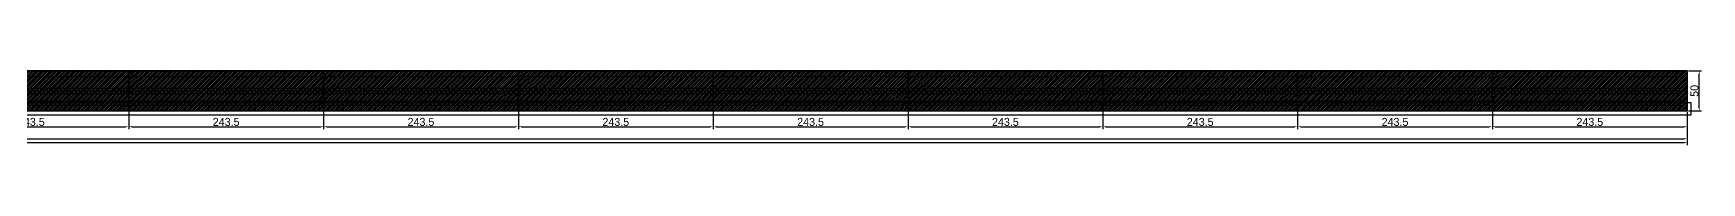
# Model space of a CAD drawing. Header units: metres. Extents: x 12791 to 21093, y 13116 to 13229.
# Drawn here: x 19007 to 21093, y 13116 to 13209 of the extents above; entities that cross this region are included whole.
import ezdxf

# ---------------------------------------------------------------- set-up
doc = ezdxf.new("R2010")
doc.units = ezdxf.units.M
for name, color, linetype in [('barrote', 251, 'CONTINUOUS'), ('COTA', 241, 'CONTINUOUS'), ('cotas', 241, 'CONTINUOUS'), ('Demarcação 1', 251, 'CONTINUOUS'), ('Hachura', 251, 'CONTINUOUS'), ('Laje_Perimetro', 7, 'CONTINUOUS'), ('Painéis', 200, 'CONTINUOUS'), ('SARR_3.5x7', 81, 'CONTINUOUS')]:
    doc.layers.add(name, color=color, linetype=linetype)
doc.dimstyles.new('EZ DXF', dxfattribs={"dimtxt": 10, "dimasz": 3.5, "dimexe": 3, "dimexo": 1.5, "dimgap": 1, "dimtad": 1, "dimdec": 1, "dimdsep": 46, "dimcen": 2.5, "dimazin": 3, "dimtfac": 1, "dimtmove": 0, "dimatfit": 3})

msp = doc.modelspace()

# ---------------------------------------------------------------- hatches: boundary and pattern name
at = {"layer": 'Hachura'}
h = msp.add_hatch(color=3, dxfattribs=at)
h.dxf.hatch_style = 1
h.paths.add_polyline_path([(18883.0914, 13158.9905), (19126.5914, 13158.9905), (19126.5914, 13208.9905), (18883.0914, 13208.9905)])
h = msp.add_hatch(dxfattribs=at)
h.set_pattern_fill('ANSI31', scale=0.5)
h.paths.add_polyline_path([(18883.0914, 13158.9905), (19126.5914, 13158.9905), (19126.5914, 13208.9905), (18883.0914, 13208.9905)])
h = msp.add_hatch(color=3, dxfattribs=at)
h.dxf.hatch_style = 1
h.paths.add_polyline_path([(18883.0914, 13158.9905), (19126.5914, 13158.9905), (19126.5914, 13208.9905), (18883.0914, 13208.9905)])
h = msp.add_hatch(dxfattribs=at)
h.set_pattern_fill('ANSI31', scale=0.5)
h.paths.add_polyline_path([(18883.0914, 13158.9905), (19126.5914, 13158.9905), (19126.5914, 13208.9905), (18883.0914, 13208.9905)])
h = msp.add_hatch(color=3, dxfattribs=at)
h.dxf.hatch_style = 1
h.paths.add_polyline_path([(19126.5914, 13158.9905), (19370.0914, 13158.9905), (19370.0914, 13208.9905), (19126.5914, 13208.9905)])
h = msp.add_hatch(dxfattribs=at)
h.set_pattern_fill('ANSI31', scale=0.5)
h.paths.add_polyline_path([(19126.5914, 13158.9905), (19370.0914, 13158.9905), (19370.0914, 13208.9905), (19126.5914, 13208.9905)])
h = msp.add_hatch(color=3, dxfattribs=at)
h.dxf.hatch_style = 1
h.paths.add_polyline_path([(19126.5914, 13158.9905), (19370.0914, 13158.9905), (19370.0914, 13208.9905), (19126.5914, 13208.9905)])
h = msp.add_hatch(dxfattribs=at)
h.set_pattern_fill('ANSI31', scale=0.5)
h.paths.add_polyline_path([(19126.5914, 13158.9905), (19370.0914, 13158.9905), (19370.0914, 13208.9905), (19126.5914, 13208.9905)])
h = msp.add_hatch(color=3, dxfattribs=at)
h.dxf.hatch_style = 1
h.paths.add_polyline_path([(19370.0914, 13158.9905), (19613.5914, 13158.9905), (19613.5914, 13208.9905), (19370.0914, 13208.9905)])
h = msp.add_hatch(dxfattribs=at)
h.set_pattern_fill('ANSI31', scale=0.5)
h.paths.add_polyline_path([(19370.0914, 13158.9905), (19613.5914, 13158.9905), (19613.5914, 13208.9905), (19370.0914, 13208.9905)])
h = msp.add_hatch(color=3, dxfattribs=at)
h.dxf.hatch_style = 1
h.paths.add_polyline_path([(19370.0914, 13158.9905), (19613.5914, 13158.9905), (19613.5914, 13208.9905), (19370.0914, 13208.9905)])
h = msp.add_hatch(dxfattribs=at)
h.set_pattern_fill('ANSI31', scale=0.5)
h.paths.add_polyline_path([(19370.0914, 13158.9905), (19613.5914, 13158.9905), (19613.5914, 13208.9905), (19370.0914, 13208.9905)])
h = msp.add_hatch(color=3, dxfattribs=at)
h.dxf.hatch_style = 1
h.paths.add_polyline_path([(19613.5914, 13158.9905), (19857.0914, 13158.9905), (19857.0914, 13208.9905), (19613.5914, 13208.9905)])
h = msp.add_hatch(dxfattribs=at)
h.set_pattern_fill('ANSI31', scale=0.5)
h.paths.add_polyline_path([(19613.5914, 13158.9905), (19857.0914, 13158.9905), (19857.0914, 13208.9905), (19613.5914, 13208.9905)])
h = msp.add_hatch(color=3, dxfattribs=at)
h.dxf.hatch_style = 1
h.paths.add_polyline_path([(19613.5914, 13158.9905), (19857.0914, 13158.9905), (19857.0914, 13208.9905), (19613.5914, 13208.9905)])
h = msp.add_hatch(dxfattribs=at)
h.set_pattern_fill('ANSI31', scale=0.5)
h.paths.add_polyline_path([(19613.5914, 13158.9905), (19857.0914, 13158.9905), (19857.0914, 13208.9905), (19613.5914, 13208.9905)])
h = msp.add_hatch(color=3, dxfattribs=at)
h.dxf.hatch_style = 1
h.paths.add_polyline_path([(19857.0914, 13158.9905), (20100.5914, 13158.9905), (20100.5914, 13208.9905), (19857.0914, 13208.9905)])
h = msp.add_hatch(dxfattribs=at)
h.set_pattern_fill('ANSI31', scale=0.5)
h.paths.add_polyline_path([(19857.0914, 13158.9905), (20100.5914, 13158.9905), (20100.5914, 13208.9905), (19857.0914, 13208.9905)])
h = msp.add_hatch(color=3, dxfattribs=at)
h.dxf.hatch_style = 1
h.paths.add_polyline_path([(19857.0914, 13158.9905), (20100.5914, 13158.9905), (20100.5914, 13208.9905), (19857.0914, 13208.9905)])
h = msp.add_hatch(dxfattribs=at)
h.set_pattern_fill('ANSI31', scale=0.5)
h.paths.add_polyline_path([(19857.0914, 13158.9905), (20100.5914, 13158.9905), (20100.5914, 13208.9905), (19857.0914, 13208.9905)])
h = msp.add_hatch(color=3, dxfattribs=at)
h.dxf.hatch_style = 1
h.paths.add_polyline_path([(20100.5914, 13158.9905), (20344.0914, 13158.9905), (20344.0914, 13208.9905), (20100.5914, 13208.9905)])
h = msp.add_hatch(dxfattribs=at)
h.set_pattern_fill('ANSI31', scale=0.5)
h.paths.add_polyline_path([(20100.5914, 13158.9905), (20344.0914, 13158.9905), (20344.0914, 13208.9905), (20100.5914, 13208.9905)])
h = msp.add_hatch(color=3, dxfattribs=at)
h.dxf.hatch_style = 1
h.paths.add_polyline_path([(20100.5914, 13158.9905), (20344.0914, 13158.9905), (20344.0914, 13208.9905), (20100.5914, 13208.9905)])
h = msp.add_hatch(dxfattribs=at)
h.set_pattern_fill('ANSI31', scale=0.5)
h.paths.add_polyline_path([(20100.5914, 13158.9905), (20344.0914, 13158.9905), (20344.0914, 13208.9905), (20100.5914, 13208.9905)])
h = msp.add_hatch(color=3, dxfattribs=at)
h.dxf.hatch_style = 1
h.paths.add_polyline_path([(20344.0914, 13158.9905), (20587.5914, 13158.9905), (20587.5914, 13208.9905), (20344.0914, 13208.9905)])
h = msp.add_hatch(dxfattribs=at)
h.set_pattern_fill('ANSI31', scale=0.5)
h.paths.add_polyline_path([(20344.0914, 13158.9905), (20587.5914, 13158.9905), (20587.5914, 13208.9905), (20344.0914, 13208.9905)])
h = msp.add_hatch(color=3, dxfattribs=at)
h.dxf.hatch_style = 1
h.paths.add_polyline_path([(20344.0914, 13158.9905), (20587.5914, 13158.9905), (20587.5914, 13208.9905), (20344.0914, 13208.9905)])
h = msp.add_hatch(dxfattribs=at)
h.set_pattern_fill('ANSI31', scale=0.5)
h.paths.add_polyline_path([(20344.0914, 13158.9905), (20587.5914, 13158.9905), (20587.5914, 13208.9905), (20344.0914, 13208.9905)])
h = msp.add_hatch(color=3, dxfattribs=at)
h.dxf.hatch_style = 1
h.paths.add_polyline_path([(20587.5914, 13158.9905), (20831.0914, 13158.9905), (20831.0914, 13208.9905), (20587.5914, 13208.9905)])
h = msp.add_hatch(dxfattribs=at)
h.set_pattern_fill('ANSI31', scale=0.5)
h.paths.add_polyline_path([(20587.5914, 13158.9905), (20831.0914, 13158.9905), (20831.0914, 13208.9905), (20587.5914, 13208.9905)])
h = msp.add_hatch(color=3, dxfattribs=at)
h.dxf.hatch_style = 1
h.paths.add_polyline_path([(20587.5914, 13158.9905), (20831.0914, 13158.9905), (20831.0914, 13208.9905), (20587.5914, 13208.9905)])
h = msp.add_hatch(dxfattribs=at)
h.set_pattern_fill('ANSI31', scale=0.5)
h.paths.add_polyline_path([(20587.5914, 13158.9905), (20831.0914, 13158.9905), (20831.0914, 13208.9905), (20587.5914, 13208.9905)])
h = msp.add_hatch(color=3, dxfattribs=at)
h.dxf.hatch_style = 1
h.paths.add_polyline_path([(20831.0914, 13158.9905), (21074.5914, 13158.9905), (21074.5914, 13208.9905), (20831.0914, 13208.9905)])
h = msp.add_hatch(dxfattribs=at)
h.set_pattern_fill('ANSI31', scale=0.5)
h.paths.add_polyline_path([(20831.0914, 13158.9905), (21074.5914, 13158.9905), (21074.5914, 13208.9905), (20831.0914, 13208.9905)])
h = msp.add_hatch(color=3, dxfattribs=at)
h.dxf.hatch_style = 1
h.paths.add_polyline_path([(20831.0914, 13158.9905), (21074.5914, 13158.9905), (21074.5914, 13208.9905), (20831.0914, 13208.9905)])
h = msp.add_hatch(dxfattribs=at)
h.set_pattern_fill('ANSI31', scale=0.5)
h.paths.add_polyline_path([(20831.0914, 13158.9905), (21074.5914, 13158.9905), (21074.5914, 13208.9905), (20831.0914, 13208.9905)])

# ---------------------------------------------------------------- linework, layer by layer
at = {"layer": 'barrote'}
msp.add_line((12800.5914, 13171.4905), (21069.5914, 13171.4905), dxfattribs=at)
msp.add_line((12800.5914, 13171.4905), (21069.5914, 13171.4905), dxfattribs=at)
at = {"layer": 'Demarcação 1'}
msp.add_line((12795.5914, 13183.9905), (21074.5914, 13183.9905), dxfattribs=at)
msp.add_line((12795.5914, 13183.9905), (21074.5914, 13183.9905), dxfattribs=at)
at = {"layer": 'Laje_Perimetro'}
msp.add_lwpolyline([(12790.5914, 13153.9905), (21079.5914, 13153.9905), (21079.5914, 13168.9905), (12790.5914, 13168.9905)], close=True, dxfattribs=at)
msp.add_lwpolyline([(12790.5914, 13153.9905), (21079.5914, 13153.9905), (21079.5914, 13168.9905), (12790.5914, 13168.9905)], close=True, dxfattribs=at)
at = {"layer": 'Painéis'}
for points in [[(12795.5914, 13208.9905), (21074.5914, 13208.9905)], [(12795.5914, 13208.9905), (21074.5914, 13208.9905)], [(18883.0914, 13158.9905), (19126.5914, 13158.9905), (19126.5914, 13208.9905), (18883.0914, 13208.9905)], [(18883.0914, 13158.9905), (19126.5914, 13158.9905), (19126.5914, 13208.9905), (18883.0914, 13208.9905)], [(19126.5914, 13158.9905), (19126.5914, 13208.9905)], [(19126.5914, 13158.9905), (19370.0914, 13158.9905), (19370.0914, 13208.9905), (19126.5914, 13208.9905)], [(19126.5914, 13158.9905), (19126.5914, 13208.9905)], [(19126.5914, 13158.9905), (19370.0914, 13158.9905), (19370.0914, 13208.9905), (19126.5914, 13208.9905)], [(19370.0914, 13158.9905), (19370.0914, 13208.9905)], [(19370.0914, 13158.9905), (19613.5914, 13158.9905), (19613.5914, 13208.9905), (19370.0914, 13208.9905)], [(19370.0914, 13158.9905), (19370.0914, 13208.9905)], [(19370.0914, 13158.9905), (19613.5914, 13158.9905), (19613.5914, 13208.9905), (19370.0914, 13208.9905)], [(19613.5914, 13158.9905), (19613.5914, 13208.9905)], [(19613.5914, 13158.9905), (19857.0914, 13158.9905), (19857.0914, 13208.9905), (19613.5914, 13208.9905)], [(19613.5914, 13158.9905), (19613.5914, 13208.9905)], [(19613.5914, 13158.9905), (19857.0914, 13158.9905), (19857.0914, 13208.9905), (19613.5914, 13208.9905)], [(19857.0914, 13158.9905), (19857.0914, 13208.9905)], [(19857.0914, 13158.9905), (20100.5914, 13158.9905), (20100.5914, 13208.9905), (19857.0914, 13208.9905)], [(19857.0914, 13158.9905), (19857.0914, 13208.9905)], [(19857.0914, 13158.9905), (20100.5914, 13158.9905), (20100.5914, 13208.9905), (19857.0914, 13208.9905)], [(20100.5914, 13158.9905), (20100.5914, 13208.9905)], [(20100.5914, 13158.9905), (20344.0914, 13158.9905), (20344.0914, 13208.9905), (20100.5914, 13208.9905)], [(20100.5914, 13158.9905), (20100.5914, 13208.9905)], [(20100.5914, 13158.9905), (20344.0914, 13158.9905), (20344.0914, 13208.9905), (20100.5914, 13208.9905)], [(20344.0914, 13158.9905), (20344.0914, 13208.9905)], [(20344.0914, 13158.9905), (20587.5914, 13158.9905), (20587.5914, 13208.9905), (20344.0914, 13208.9905)], [(20344.0914, 13158.9905), (20344.0914, 13208.9905)], [(20344.0914, 13158.9905), (20587.5914, 13158.9905), (20587.5914, 13208.9905), (20344.0914, 13208.9905)], [(20587.5914, 13158.9905), (20587.5914, 13208.9905)], [(20587.5914, 13158.9905), (20831.0914, 13158.9905), (20831.0914, 13208.9905), (20587.5914, 13208.9905)], [(20587.5914, 13158.9905), (20587.5914, 13208.9905)], [(20587.5914, 13158.9905), (20831.0914, 13158.9905), (20831.0914, 13208.9905), (20587.5914, 13208.9905)], [(20831.0914, 13158.9905), (20831.0914, 13208.9905)], [(20831.0914, 13158.9905), (21074.5914, 13158.9905), (21074.5914, 13208.9905), (20831.0914, 13208.9905)], [(20831.0914, 13158.9905), (20831.0914, 13208.9905)], [(20831.0914, 13158.9905), (21074.5914, 13158.9905), (21074.5914, 13208.9905), (20831.0914, 13208.9905)], [(21074.5914, 13158.9905), (21074.5914, 13208.9905)], [(21074.5914, 13158.9905), (21074.5914, 13208.9905)], [(12795.5914, 13158.9905), (21074.5914, 13158.9905)], [(12795.5914, 13158.9905), (21074.5914, 13158.9905)]]:
    msp.add_lwpolyline(points, close=True, dxfattribs=at)
at = {"layer": 'SARR_3.5x7'}
for p, q in [((18883.0914, 13201.9905), (19126.5914, 13201.9905)), ((18883.0914, 13201.9905), (19126.5914, 13201.9905)), ((19126.5914, 13201.9905), (19370.0914, 13201.9905)), ((19126.5914, 13201.9905), (19370.0914, 13201.9905)), ((19370.0914, 13201.9905), (19613.5914, 13201.9905)), ((19370.0914, 13201.9905), (19613.5914, 13201.9905)), ((19613.5914, 13201.9905), (19857.0914, 13201.9905)), ((19613.5914, 13201.9905), (19857.0914, 13201.9905)), ((19857.0914, 13201.9905), (20100.5914, 13201.9905)), ((19857.0914, 13201.9905), (20100.5914, 13201.9905)), ((20100.5914, 13201.9905), (20344.0914, 13201.9905)), ((20100.5914, 13201.9905), (20344.0914, 13201.9905)), ((20344.0914, 13201.9905), (20587.5914, 13201.9905)), ((20344.0914, 13201.9905), (20587.5914, 13201.9905)), ((20587.5914, 13201.9905), (20831.0914, 13201.9905)), ((20587.5914, 13201.9905), (20831.0914, 13201.9905)), ((20831.0914, 13201.9905), (21067.5914, 13201.9905)), ((20831.0914, 13201.9905), (21067.5914, 13201.9905)), ((18883.0914, 13187.4905), (19126.5914, 13187.4905)), ((18883.0914, 13187.4905), (19126.5914, 13187.4905)), ((18883.0914, 13180.4905), (19126.5914, 13180.4905)), ((18883.0914, 13180.4905), (19126.5914, 13180.4905)), ((19126.5914, 13187.4905), (19370.0914, 13187.4905)), ((19126.5914, 13187.4905), (19370.0914, 13187.4905)), ((19126.5914, 13180.4905), (19370.0914, 13180.4905)), ((19126.5914, 13180.4905), (19370.0914, 13180.4905)), ((19370.0914, 13187.4905), (19613.5914, 13187.4905)), ((19370.0914, 13187.4905), (19613.5914, 13187.4905)), ((19370.0914, 13180.4905), (19613.5914, 13180.4905)), ((19370.0914, 13180.4905), (19613.5914, 13180.4905)), ((19613.5914, 13187.4905), (19857.0914, 13187.4905)), ((19613.5914, 13187.4905), (19857.0914, 13187.4905)), ((19613.5914, 13180.4905), (19857.0914, 13180.4905)), ((19613.5914, 13180.4905), (19857.0914, 13180.4905)), ((19857.0914, 13187.4905), (20100.5914, 13187.4905)), ((19857.0914, 13187.4905), (20100.5914, 13187.4905)), ((19857.0914, 13180.4905), (20100.5914, 13180.4905)), ((19857.0914, 13180.4905), (20100.5914, 13180.4905)), ((20100.5914, 13187.4905), (20344.0914, 13187.4905)), ((20100.5914, 13187.4905), (20344.0914, 13187.4905)), ((20100.5914, 13180.4905), (20344.0914, 13180.4905)), ((20100.5914, 13180.4905), (20344.0914, 13180.4905)), ((20344.0914, 13187.4905), (20587.5914, 13187.4905)), ((20344.0914, 13187.4905), (20587.5914, 13187.4905)), ((20344.0914, 13180.4905), (20587.5914, 13180.4905)), ((20344.0914, 13180.4905), (20587.5914, 13180.4905)), ((20587.5914, 13187.4905), (20831.0914, 13187.4905)), ((20587.5914, 13187.4905), (20831.0914, 13187.4905)), ((20587.5914, 13180.4905), (20831.0914, 13180.4905)), ((20587.5914, 13180.4905), (20831.0914, 13180.4905)), ((20831.0914, 13187.4905), (21067.5914, 13187.4905)), ((20831.0914, 13187.4905), (21067.5914, 13187.4905)), ((20831.0914, 13180.4905), (21067.5914, 13180.4905)), ((20831.0914, 13180.4905), (21067.5914, 13180.4905)), ((18883.0914, 13165.9905), (19126.5914, 13165.9905)), ((18883.0914, 13165.9905), (19126.5914, 13165.9905)), ((19126.5914, 13165.9905), (19370.0914, 13165.9905)), ((19126.5914, 13165.9905), (19370.0914, 13165.9905)), ((19370.0914, 13165.9905), (19613.5914, 13165.9905)), ((19370.0914, 13165.9905), (19613.5914, 13165.9905)), ((19613.5914, 13165.9905), (19857.0914, 13165.9905)), ((19613.5914, 13165.9905), (19857.0914, 13165.9905)), ((19857.0914, 13165.9905), (20100.5914, 13165.9905)), ((19857.0914, 13165.9905), (20100.5914, 13165.9905)), ((20100.5914, 13165.9905), (20344.0914, 13165.9905)), ((20100.5914, 13165.9905), (20344.0914, 13165.9905)), ((20344.0914, 13165.9905), (20587.5914, 13165.9905)), ((20344.0914, 13165.9905), (20587.5914, 13165.9905)), ((20587.5914, 13165.9905), (20831.0914, 13165.9905)), ((20587.5914, 13165.9905), (20831.0914, 13165.9905)), ((20831.0914, 13165.9905), (21067.5914, 13165.9905)), ((20831.0914, 13165.9905), (21067.5914, 13165.9905))]:
    msp.add_line(p, q, dxfattribs=at)

# ---------------------------------------------------------------- dimensions: what is measured, and where the dimension line sits
at = {"layer": 'COTA', "color": 1}
msp.add_linear_dim(base=(21089.5914, 13158.9905), p1=(21074.5914, 13158.9905), p2=(21074.5914, 13208.9905), angle=90, dimstyle='EZ DXF', dxfattribs=at).render()
msp.add_linear_dim(base=(21089.5914, 13158.9905), p1=(21074.5914, 13158.9905), p2=(21074.5914, 13208.9905), angle=90, dimstyle='EZ DXF', dxfattribs=at).render()
for base, p1, p2 in [((12795.5914, 13118.9905), (12795.5914, 13158.9905), (21074.5914, 13158.9905)), ((12795.5914, 13118.9905), (12795.5914, 13158.9905), (21074.5914, 13158.9905)), ((18883.0914, 13138.9905), (18883.0914, 13158.9905), (19126.5914, 13158.9905)), ((18883.0914, 13138.9905), (18883.0914, 13158.9905), (19126.5914, 13158.9905)), ((19126.5914, 13138.9905), (19126.5914, 13158.9905), (19370.0914, 13158.9905)), ((19126.5914, 13138.9905), (19126.5914, 13158.9905), (19370.0914, 13158.9905)), ((19370.0914, 13138.9905), (19370.0914, 13158.9905), (19613.5914, 13158.9905)), ((19370.0914, 13138.9905), (19370.0914, 13158.9905), (19613.5914, 13158.9905)), ((19613.5914, 13138.9905), (19613.5914, 13158.9905), (19857.0914, 13158.9905)), ((19613.5914, 13138.9905), (19613.5914, 13158.9905), (19857.0914, 13158.9905)), ((19857.0914, 13138.9905), (19857.0914, 13158.9905), (20100.5914, 13158.9905)), ((19857.0914, 13138.9905), (19857.0914, 13158.9905), (20100.5914, 13158.9905)), ((20100.5914, 13138.9905), (20100.5914, 13158.9905), (20344.0914, 13158.9905)), ((20100.5914, 13138.9905), (20100.5914, 13158.9905), (20344.0914, 13158.9905)), ((20344.0914, 13138.9905), (20344.0914, 13158.9905), (20587.5914, 13158.9905)), ((20344.0914, 13138.9905), (20344.0914, 13158.9905), (20587.5914, 13158.9905)), ((20587.5914, 13138.9905), (20587.5914, 13158.9905), (20831.0914, 13158.9905)), ((20587.5914, 13138.9905), (20587.5914, 13158.9905), (20831.0914, 13158.9905)), ((20831.0914, 13138.9905), (20831.0914, 13158.9905), (21074.5914, 13158.9905)), ((20831.0914, 13138.9905), (20831.0914, 13158.9905), (21074.5914, 13158.9905))]:
    msp.add_linear_dim(base=base, p1=p1, p2=p2, dimstyle='EZ DXF', dxfattribs=at).render()
at = {"layer": 'cotas'}
msp.add_linear_dim(base=(12795.5914, 13123.9905), p1=(12795.5914, 13138.9905), p2=(21074.5914, 13138.9905), dimstyle='EZ DXF', dxfattribs=at).render()
msp.add_linear_dim(base=(12795.5914, 13123.9905), p1=(12795.5914, 13138.9905), p2=(21074.5914, 13138.9905), dimstyle='EZ DXF', dxfattribs=at).render()

doc.saveas('drawing.dxf')
